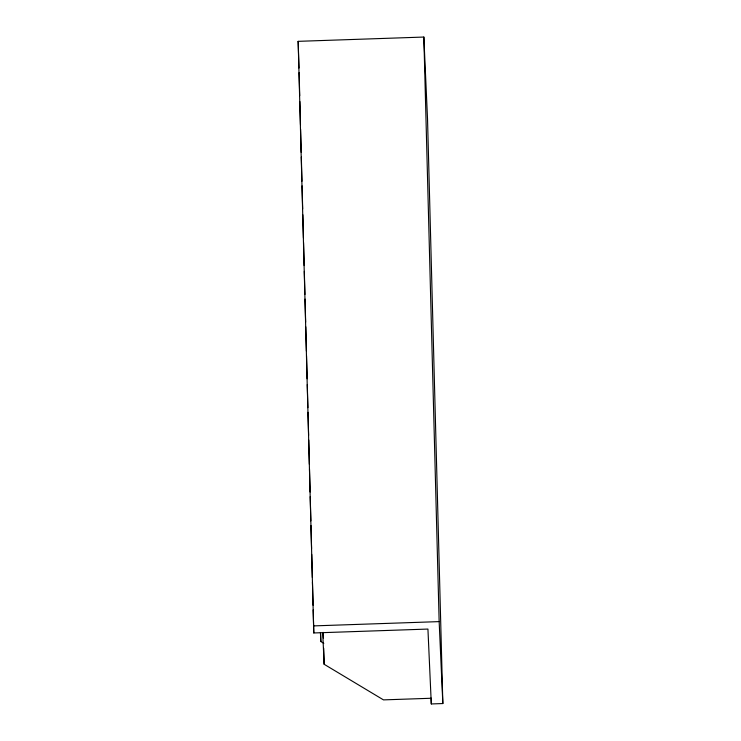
<?xml version="1.0" encoding="UTF-8"?>
<svg xmlns="http://www.w3.org/2000/svg" width="741" height="741" viewBox="0 0 741 741"><rect width="100%" height="100%" fill="white"/><g stroke="black" fill="none" stroke-linecap="round" stroke-linejoin="round"><path stroke-width="1.11" d="M298.16 41.339L423.843 37.05L427.529 118.995L442.84 703.552L431.299 703.95L427.928 629.063L313.786 632.962L298.16 41.339L298.994 68.042M313.471 625.904L439.154 621.616L442.84 703.552M431.04 698.263L383.486 699.884L324.132 664.269L322.715 632.657M320.427 632.508L320.834 641.549L323.798 643.345M323.178 632.379L323.428 638.029M423.843 37.05L439.154 621.616M431.151 698.17L431.299 703.95M323.715 648.282L324.132 664.269M320.631 633.685L320.834 641.549M299.114 72.664L299.716 95.765M299.873 101.545L300.476 124.645M300.596 129.267L301.198 152.377M301.328 156.999L301.957 181.258M302.078 185.88L302.68 208.981M302.837 214.76L303.44 237.861M303.56 242.483L304.171 265.593M304.319 271.363L304.921 294.473M305.042 299.095L305.653 322.196M305.774 326.818L306.404 351.077M306.524 355.699L307.135 378.808M307.283 384.579L307.885 407.689M308.006 412.311L308.617 435.412M308.738 440.034L309.368 464.292M309.488 468.914L310.099 492.024M310.22 496.646L310.85 520.904M310.97 525.526L311.581 548.627M311.729 554.407L312.332 577.508M312.452 582.13L313.063 605.24M313.184 609.862L313.786 632.962"/></g></svg>
